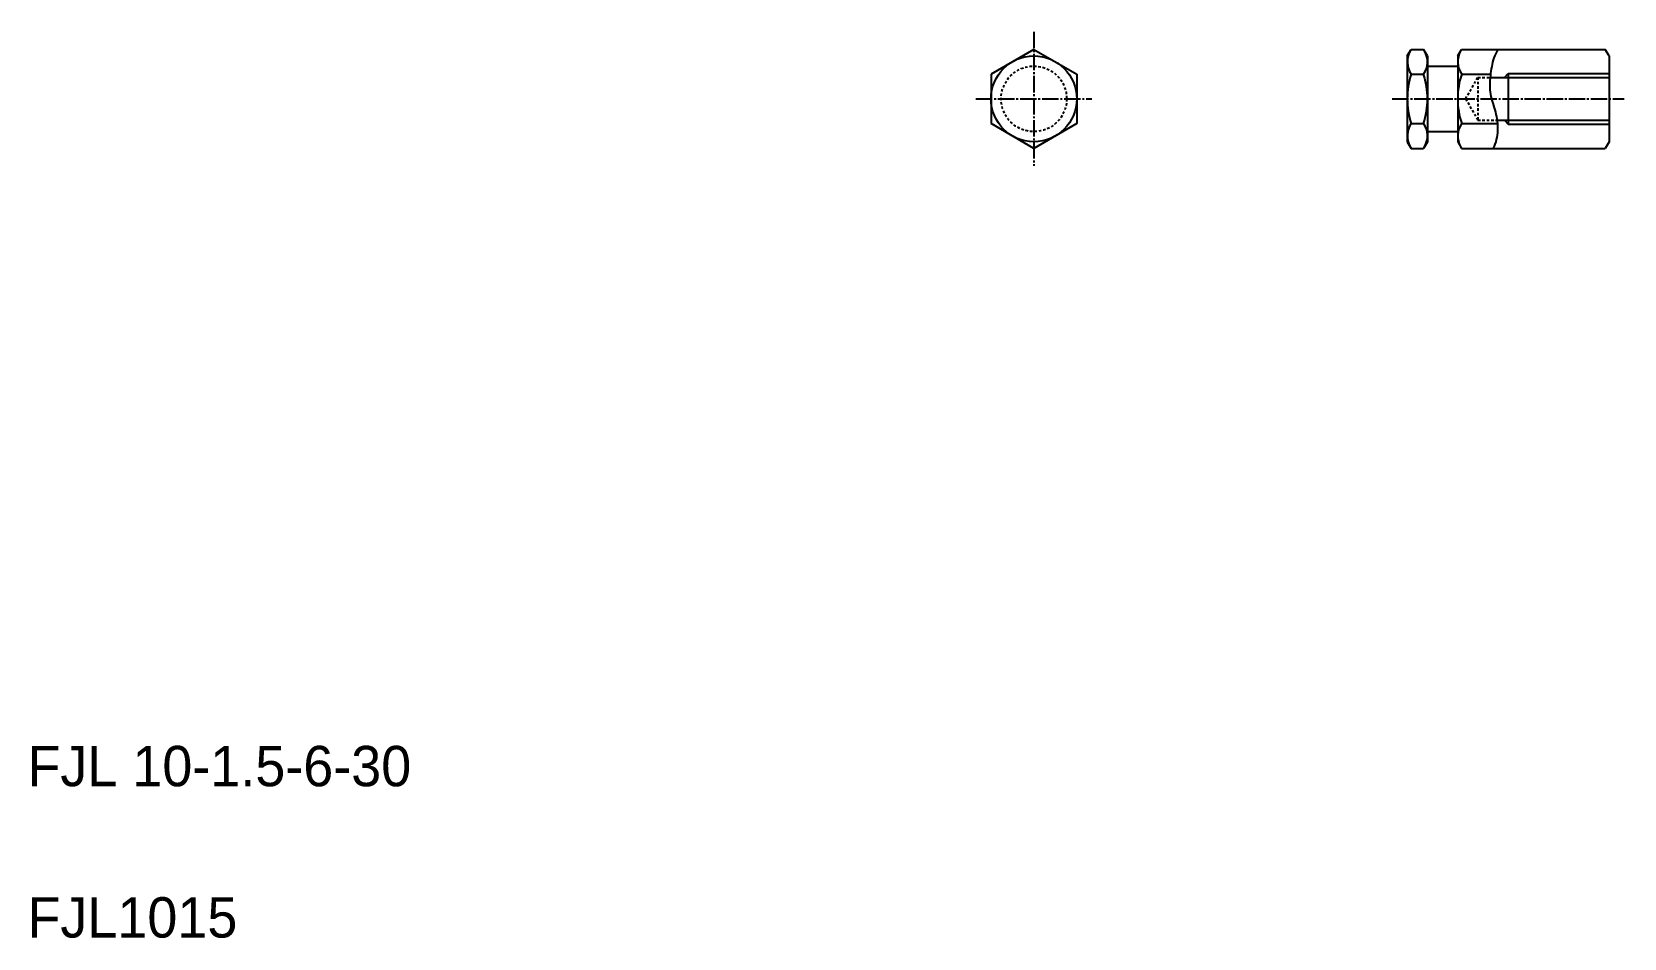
# Model space of a CAD drawing. Extents: x 21 to 337, y 20 to 200.
import ezdxf

# ---------------------------------------------------------------- set-up
doc = ezdxf.new("R2010")
doc.units = 0
doc.header["$LTSCALE"] = 0.25
doc.linetypes.add('CENTER', pattern=[17.5, 13, -1.5, 1.5, -1.5])
doc.linetypes.add('DASHED', pattern=[3.5, 2, -1.5])
doc.layers.get('0').update_dxf_attribs({"linetype": 'CONTINUOUS'})
doc.layers.add('CENTER', color=1, linetype='CENTER')

msp = doc.modelspace()

# ---------------------------------------------------------------- linework, layer by layer
for p, q in [((219.59, 196.08), (211.09, 191.18)), ((219.59, 196.08), (228.09, 191.18)), ((293.64, 194.77), (294.4, 196.08)), ((294.4, 196.08), (296.88, 196.08)), ((297.64, 194.77), (296.88, 196.08)), ((303.64, 194.77), (304.4, 196.08)), ((304.4, 196.08), (332.88, 196.08)), ((333.64, 194.77), (332.88, 196.08)), ((293.64, 194.77), (293.64, 177.77)), ((297.64, 194.77), (297.64, 177.77)), ((297.64, 192.77), (303.64, 192.77)), ((303.64, 194.77), (303.64, 177.77)), ((333.64, 194.77), (333.64, 177.77)), ((211.09, 191.18), (211.09, 181.36)), ((228.09, 191.18), (228.09, 181.36)), ((294.42, 191.18), (296.86, 191.18)), ((303.64, 190.52), (303.64, 190.52)), ((304.42, 191.18), (310.15, 191.18)), ((310.08, 190.52), (333.64, 190.52)), ((313.64, 191.27), (313.64, 181.27)), ((303.64, 186.27), (303.64, 186.27)), ((219.59, 176.45), (211.09, 181.36)), ((228.09, 181.36), (219.59, 176.45)), ((294.42, 181.36), (296.86, 181.36)), ((304.42, 181.36), (311.5, 181.36)), ((311.43, 182.02), (333.64, 182.02)), ((293.64, 177.77), (294.4, 176.45)), ((297.64, 177.77), (296.88, 176.45)), ((297.64, 179.77), (303.64, 179.77)), ((303.64, 177.77), (304.4, 176.45)), ((333.64, 177.77), (332.88, 176.45)), ((294.4, 176.45), (296.88, 176.45)), ((304.4, 176.45), (332.88, 176.45))]:
    msp.add_line(p, q)
at = {"color": 3, "linetype": 'DASHED'}
for p, q in [((305.19, 186.27), (307.64, 190.52)), ((307.64, 190.52), (310.08, 190.52)), ((307.64, 190.52), (307.64, 182.02)), ((305.19, 186.27), (307.64, 182.02)), ((307.64, 182.02), (311.43, 182.02))]:
    msp.add_line(p, q, dxfattribs=at)
at = {"color": 3}
for p, q in [((312.89, 190.52), (313.64, 191.27)), ((313.64, 191.27), (333.64, 191.27)), ((312.89, 182.02), (313.64, 181.27)), ((313.64, 181.27), (333.64, 181.27))]:
    msp.add_line(p, q, dxfattribs=at)
msp.add_lwpolyline([(311.6, 196.08, 0.045523), (310.83, 194.42, 0.040071), (310.37, 192.65, 0.015888), (310.11, 190.83, 0.026134), (310, 189, 0.046158), (310.14, 187.17, 0.028043), (310.59, 185.39, -0.011039), (311.1, 183.63, -0.030086), (311.45, 181.83, -0.043422), (311.54, 180, -0.048062), (311.28, 178.18, -0.05487), (310.67, 176.46)], format="xyb", dxfattribs=at)
msp.add_circle((219.59, 186.27), 8.5)
at = {"color": 3, "linetype": 'DASHED'}
msp.add_circle((219.59, 186.27), 6.5, dxfattribs=at)
for centre, radius, start, end in [((297.89, 193.63), 4.25, 150, 215.2644), ((293.39, 193.63), 4.25, 324.7356, 30), ((307.89, 193.63), 4.25, 150, 215.2644), ((309.47, 186.27), 15.83, 161.9403, 198.0597), ((281.81, 186.27), 15.83, 341.9403, 18.0597), ((319.47, 186.27), 15.83, 161.9403, 198.0597), ((297.89, 178.91), 4.25, 144.7356, 210), ((293.39, 178.91), 4.25, 330, 35.2644), ((307.89, 178.91), 4.25, 144.7356, 210)]:
    msp.add_arc(centre, radius, start, end)
at = {"layer": 'CENTER', "color": 1, "linetype": 'CENTER'}
for p, q in [((219.59, 199.55), (219.59, 172.99)), ((208.09, 186.27), (231.09, 186.27)), ((290.64, 186.27), (336.64, 186.27))]:
    msp.add_line(p, q, dxfattribs=at)

# ---------------------------------------------------------------- texts
for s, p in [('FJL 10-1.5-6-30', (20, 50)), ('FJL1015', (20, 20))]:
    msp.add_text(s, height=8).set_placement(p)

doc.saveas('drawing.dxf')
